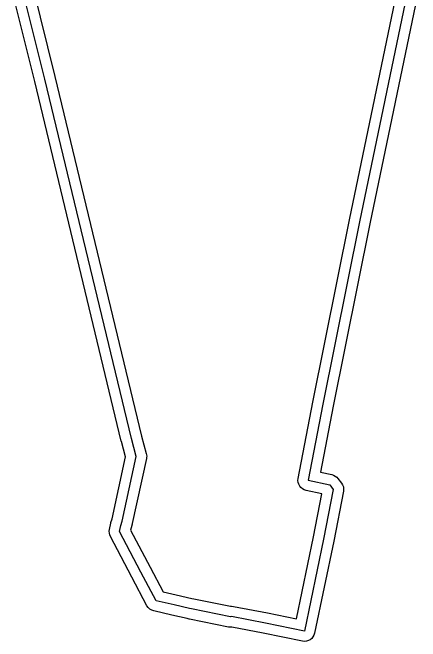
# Model space of a CAD drawing. Header units: inches. Extents: x 87993 to 113012, y 435073 to 454214.
# Drawn here: x 90533.2 to 90690.4, y 439114.9 to 439357.1 of the extents above; entities that cross this region are included whole.
import ezdxf

# ---------------------------------------------------------------- set-up
doc = ezdxf.new("R2010")
doc.units = ezdxf.units.IN
doc.header["$MEASUREMENT"] = 0
doc.layers.add('As_waterkering_PLSA', color=7, linetype='Continuous', true_color=0x58e833)
doc.layers.add('Kernzone_PLSA', color=7, linetype='Continuous', true_color=0x4ce81c)

msp = doc.modelspace()

# ---------------------------------------------------------------- linework, layer by layer
at = {"layer": 'As_waterkering_PLSA'}
msp.add_lwpolyline([(90686.48, 439370.37), (90666.92, 439276.51), (90652.83, 439206.23), (90647.18, 439176.99), (90655.43, 439175.23), (90656.78, 439173.46), (90653.08, 439154.34), (90645.67, 439118.9), (90630.61, 439121.94), (90617.62, 439124.47), (90617.2, 439124.35), (90602.16, 439127.41), (90601.4, 439127.59), (90595.4, 439128.96), (90588.49, 439130.53), (90582.62, 439141.56), (90574.44, 439157.19), (90574.94, 439159.58), (90575.39, 439161.18), (90580.87, 439186.16), (90578.97, 439193.01), (90545.58, 439331.49), (90537.05, 439366.03)], dxfattribs=at)
at = {"layer": 'Kernzone_PLSA'}
for points in [[(90540.94, 439366.97), (90549.47, 439332.44), (90582.84, 439194.01), (90584.73, 439187.23, -0.122477), (90584.78, 439185.3), (90579.3, 439160.32), (90579.24, 439160.1), (90578.83, 439158.63), (90578.65, 439157.77), (90586.16, 439143.44), (90591.17, 439134.03), (90596.29, 439132.86), (90602.31, 439131.49), (90603.02, 439131.32), (90617.18, 439128.43), (90617.62, 439128.47), (90618.35, 439128.4), (90631.39, 439125.86), (90642.57, 439123.6), (90649.15, 439155.13), (90652.39, 439171.79), (90646.35, 439173.07, -0.406304), (90643.25, 439177.71), (90648.9, 439207), (90663, 439277.32), (90682.57, 439371.18)], [(90690.4, 439369.55), (90670.84, 439275.72), (90656.75, 439205.46), (90651.85, 439180.08), (90656.26, 439179.14, -0.178411), (90658.6, 439177.67), (90659.96, 439175.9, -0.212608), (90660.72, 439172.73), (90657, 439153.55), (90649.59, 439118.08, -0.412288), (90644.88, 439114.97), (90629.82, 439118.02), (90617.66, 439120.39, -0.094159), (90616.4, 439120.43), (90601.36, 439123.49), (90601.22, 439123.52), (90600.49, 439123.7), (90594.52, 439125.06), (90587.61, 439126.63, -0.217688), (90584.96, 439128.65), (90579.09, 439139.7), (90570.9, 439155.33, -0.174064), (90570.53, 439158.01), (90571.03, 439160.4), (90571.09, 439160.65), (90571.51, 439162.15), (90576.75, 439186.05), (90575.11, 439191.93), (90575.08, 439192.07), (90541.7, 439330.54), (90533.16, 439365.08)]]:
    msp.add_lwpolyline(points, format="xyb", dxfattribs=at)

doc.saveas('drawing.dxf')
